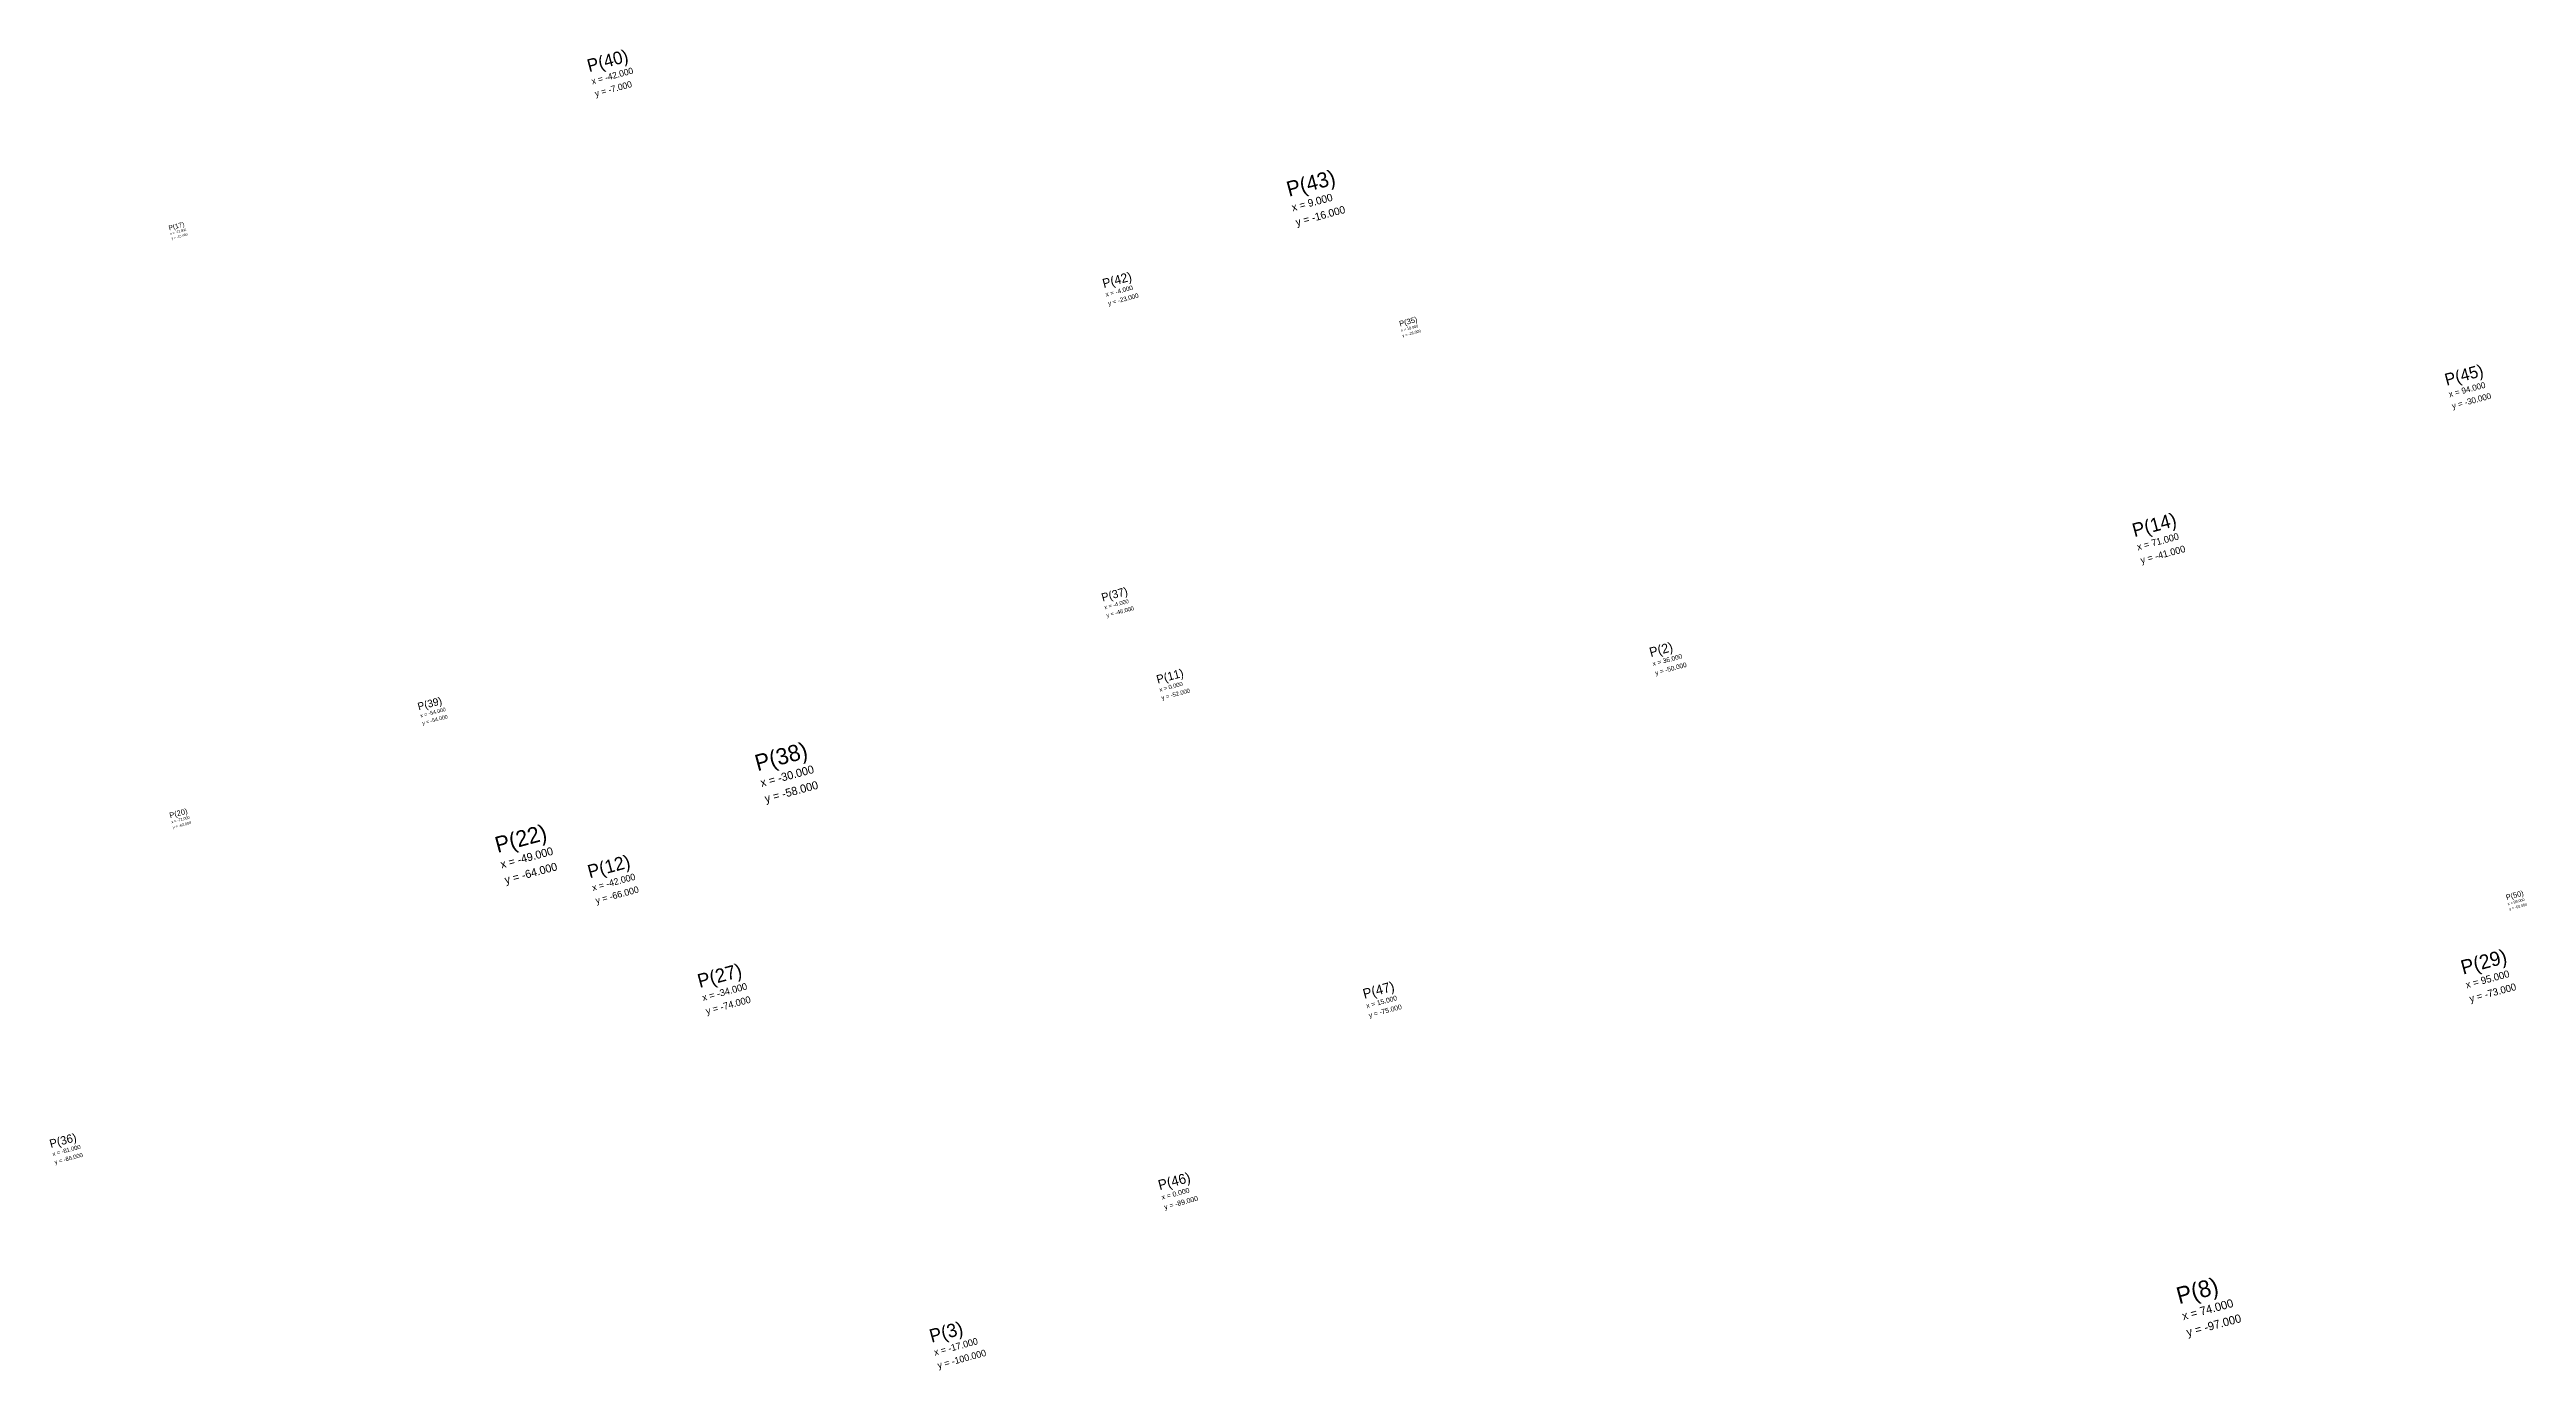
# Model space of a CAD drawing. Header units: metres. Extents: x -92 to 101, y -103 to 96.
# Drawn here: x -80.3 to 100.9, y -102.7 to -6 of the extents above; entities that cross this region are included whole.
import ezdxf

# ---------------------------------------------------------------- set-up
doc = ezdxf.new("R2010")
doc.units = ezdxf.units.M

# ---------------------------------------------------------------- blocks, each defined once
blk = doc.blocks.new('FLAG')
at = {"color": 3}
blk.add_attdef('NAME', (0.5, -0.5), '', height=0.5, dxfattribs=at)
at = {"color": 4}
for tag, p in [('YPOS', (0.5, -1.5)), ('XPOS', (0.5, -1))]:
    blk.add_attdef(tag, p, '', height=0.25, dxfattribs=at)

msp = doc.modelspace()

# ---------------------------------------------------------------- block references
at = {"rotation": 15}
for p, xscale, yscale, zscale, values in [((-42, -7), 1.8648407048044875, 1.8648407048044875, 1.8648407048044875, {'NAME': 'P(40)', 'XPOS': 'x = -42.000', 'YPOS': 'y = -7.000'}), ((9, -16), 2.214186894804442, 2.214186894804442, 2.214186894804442, {'NAME': 'P(43)', 'XPOS': 'x = 9.000', 'YPOS': 'y = -16.000'}), ((-72, -19), 0.6948571065537152, 0.6948571065537152, 0.6948571065537152, {'NAME': 'P(17)', 'XPOS': 'x = -72.000', 'YPOS': 'y = -19.000'}), ((-4, -23), 1.327766961518477, 1.327766961518477, 1.327766961518477, {'NAME': 'P(42)', 'XPOS': 'x = -4.000', 'YPOS': 'y = -23.000'}), ((18, -26), 0.797359763898368, 0.797359763898368, 0.797359763898368, {'NAME': 'P(35)', 'XPOS': 'x = 18.000', 'YPOS': 'y = -26.000'}), ((94, -30), 1.754118942577049, 1.754118942577049, 1.754118942577049, {'NAME': 'P(45)', 'XPOS': 'x = 94.000', 'YPOS': 'y = -30.000'}), ((71, -41), 2.0059870650027136, 2.0059870650027136, 2.0059870650027136, {'NAME': 'P(14)', 'XPOS': 'x = 71.000', 'YPOS': 'y = -41.000'}), ((-4, -46), 1.1905573231258963, 1.1905573231258963, 1.1905573231258963, {'NAME': 'P(37)', 'XPOS': 'x = -4.000', 'YPOS': 'y = -46.000'}), ((36, -50), 1.3705955111426509, 1.3705955111426509, 1.3705955111426509, {'NAME': 'P(2)', 'XPOS': 'x = 36.000', 'YPOS': 'y = -50.000'}), ((0, -52), 1.2321264498129616, 1.2321264498129616, 1.2321264498129616, {'NAME': 'P(11)', 'XPOS': 'x = 0.000', 'YPOS': 'y = -52.000'}), ((-54, -54), 1.104614906406214, 1.104614906406214, 1.104614906406214, {'NAME': 'P(39)', 'XPOS': 'x = -54.000', 'YPOS': 'y = -54.000'}), ((-30, -58), 2.387643885980178, 2.387643885980178, 2.387643885980178, {'NAME': 'P(38)', 'XPOS': 'x = -30.000', 'YPOS': 'y = -58.000'}), ((-72, -62), 0.7982026078745228, 0.7982026078745228, 0.7982026078745228, {'NAME': 'P(20)', 'XPOS': 'x = -72.000', 'YPOS': 'y = -62.000'}), ((-49, -64), 2.3499252543477285, 2.3499252543477285, 2.3499252543477285, {'NAME': 'P(22)', 'XPOS': 'x = -49.000', 'YPOS': 'y = -64.000'}), ((-42, -66), 1.932133570938729, 1.932133570938729, 1.932133570938729, {'NAME': 'P(12)', 'XPOS': 'x = -42.000', 'YPOS': 'y = -66.000'}), ((99, -68), 0.7785367467496072, 0.7785367467496072, 0.7785367467496072, {'NAME': 'P(50)', 'XPOS': 'x = 99.000', 'YPOS': 'y = -68.000'}), ((95, -73), 2.0902765773449827, 2.0902765773449827, 2.0902765773449827, {'NAME': 'P(29)', 'XPOS': 'x = 95.000', 'YPOS': 'y = -73.000'}), ((-34, -74), 2.010051868935916, 2.010051868935916, 2.010051868935916, {'NAME': 'P(27)', 'XPOS': 'x = -34.000', 'YPOS': 'y = -74.000'}), ((15, -75), 1.4311539376837747, 1.4311539376837747, 1.4311539376837747, {'NAME': 'P(47)', 'XPOS': 'x = 15.000', 'YPOS': 'y = -75.000'}), ((-81, -86), 1.2240155737250766, 1.2240155737250766, 1.2240155737250766, {'NAME': 'P(36)', 'XPOS': 'x = -81.000', 'YPOS': 'y = -86.000'}), ((0, -89), 1.4664621196501328, 1.4664621196501328, 1.4664621196501328, {'NAME': 'P(46)', 'XPOS': 'x = 0.000', 'YPOS': 'y = -89.000'}), ((74, -97), 2.445601568245136, 2.445601568245136, 2.445601568245136, {'NAME': 'P(8)', 'XPOS': 'x = 74.000', 'YPOS': 'y = -97.000'}), ((-17, -100), 1.959655020479169, 1.959655020479169, 1.959655020479169, {'NAME': 'P(3)', 'XPOS': 'x = -17.000', 'YPOS': 'y = -100.000'})]:
    msp.add_blockref('FLAG', p, dxfattribs=dict(at, xscale=xscale, yscale=yscale, zscale=zscale)).add_auto_attribs(values)

doc.saveas('drawing.dxf')
